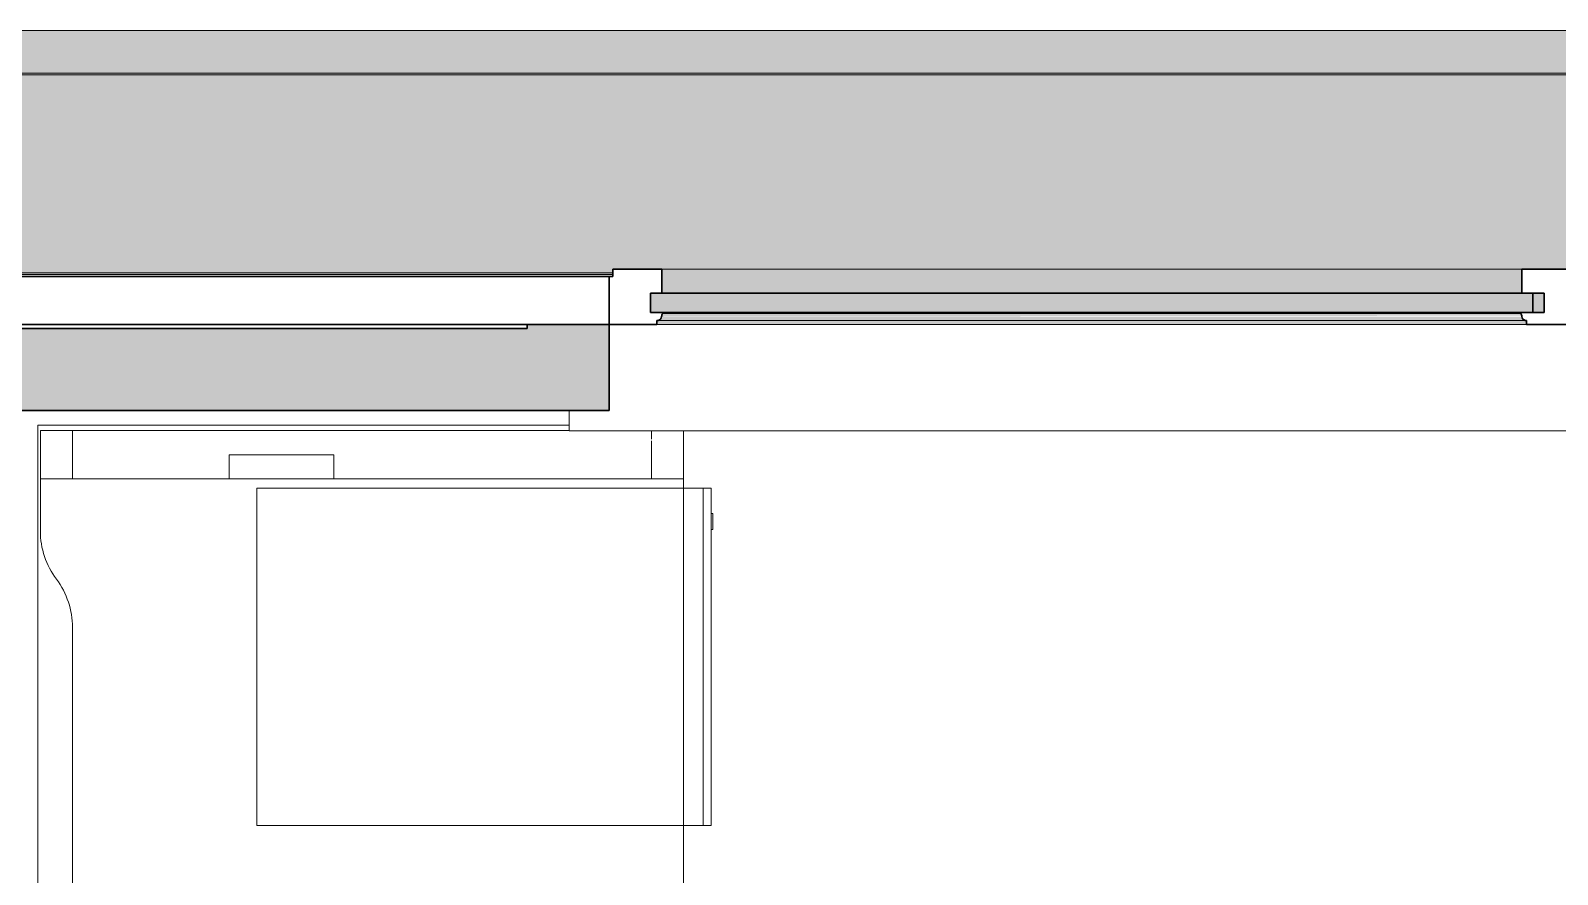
# Model space of a CAD drawing. Header units: millimetres. Extents: x 155927 to 317870, y -36033 to 97293.
# Drawn here: x 222717 to 224616, y 33668 to 34719 of the extents above; entities that cross this region are included whole.
import ezdxf

# ---------------------------------------------------------------- set-up
doc = ezdxf.new("R2010")
doc.units = ezdxf.units.MM
doc.header["$MEASUREMENT"] = 0
for name, color, linetype, lineweight in [('A-GENM', 8, 'CONTINUOUS', 9), ('A-GLAZ', 7, 'CONTINUOUS', 9), ('A-GLAZ-CWMG', 7, 'CONTINUOUS', 9), ('A-WALL-PATT', 7, 'CONTINUOUS', 9), ('I-FURN', 8, 'CONTINUOUS', 9), ('I-WALL', 7, 'CONTINUOUS', 9)]:
    doc.layers.add(name, color=color, linetype=linetype, lineweight=lineweight)

msp = doc.modelspace()

# ---------------------------------------------------------------- hatches: boundary and pattern name
at = {"layer": 'A-GLAZ'}
for points in [[(222332.7, 34417), (223441.2, 34417), (223441.2, 34421.6), (224632.5, 34421.6), (224632.5, 34417), (225969.2, 34417), (225969.2, 34421.6), (227160.5, 34421.6), (227160.5, 34417), (228497.2, 34417), (228497.2, 34421.6), (229688.5, 34421.6), (229688.5, 34417), (229692.8, 34417), (229692.8, 34718.6), (220908.8, 34718.6), (220908.8, 34417), (220913.2, 34417), (220913.2, 34421.6), (222104.5, 34421.6), (222104.5, 34417), (222114.2, 34417)], [(224571.6, 34391.7), (224571.6, 34421.6), (223502, 34421.6), (223502, 34391.7), (224437.8, 34391.7)], [(223488.1, 34367.7), (224599.6, 34367.7), (224599.6, 34391.7), (223488.1, 34391.7)], [(223496, 34352.8), (224577.6, 34352.8), (224577.6, 34357.7), (223496, 34357.7)], [(223497.6, 34357.7), (224574.8, 34358.2), (224572.1, 34361.3), (224571.4, 34362.7), (223501.8, 34362.7), (223500, 34359), (223498.9, 34358.2)], [(223501.8, 34362.7), (224571.6, 34363.7), (224570.4, 34366.6), (223503.3, 34366.6), (223502, 34363.7)]]:
    msp.add_hatch(color=256, dxfattribs=at).paths.add_polyline_path(points, flags=0)
h = msp.add_hatch(color=256, dxfattribs=at)
h.paths.add_polyline_path([(220908.8, 34414.8), (220913.2, 34414.8), (220913.2, 34417), (220908.8, 34417)], flags=0)
h.paths.add_polyline_path([(222104.5, 34414.8), (223441.2, 34414.8), (223441.2, 34417), (222104.5, 34417)], flags=0)
h.paths.add_polyline_path([(224632.5, 34414.8), (225969.2, 34414.8), (225969.2, 34417), (224632.5, 34417)], flags=0)
h.paths.add_polyline_path([(227160.5, 34414.8), (228497.2, 34414.8), (228497.2, 34417), (227160.5, 34417)], flags=0)
h.paths.add_polyline_path([(229688.5, 34414.8), (229692.8, 34414.8), (229692.8, 34417), (229688.5, 34417)], flags=0)
h = msp.add_hatch(color=256, dxfattribs=at)
h.paths.add_polyline_path([(220968, 34357.7), (220970.9, 34358.2), (220969.6, 34358.3)], flags=0)
h.paths.add_polyline_path([(222048.1, 34357.7), (222046.8, 34358.9), (222046.8, 34358.2)], flags=0)
h.paths.add_polyline_path([(224576.1, 34357.7), (224574.8, 34358.9), (224574.8, 34358.2)], flags=0)
h.paths.add_polyline_path([(223496, 34357.7), (223498.9, 34358.2), (223497.6, 34358.3)], flags=0)
h.paths.add_polyline_path([(227104.1, 34357.7), (227102.8, 34358.9), (227102.8, 34358.2)], flags=0)
h.paths.add_polyline_path([(226024, 34357.7), (226026.9, 34358.2), (226025.6, 34358.3)], flags=0)
h.paths.add_polyline_path([(229632.1, 34357.7), (229630.8, 34358.9), (229630.8, 34358.2)], flags=0)
at = {"layer": 'A-WALL-PATT'}
for points in [[(222633.4, 34245.6), (223436.8, 34245.6), (223436.8, 34347.6), (222108.8, 34347.6), (222108.8, 34245.6), (222332.7, 34245.6)], [(223436.8, 34347.6), (223436.8, 34352.8), (223334.8, 34352.8), (223334.8, 34347.6)]]:
    msp.add_hatch(color=256, dxfattribs=at).paths.add_polyline_path(points, flags=0)

# ---------------------------------------------------------------- linework, layer by layer
at = {"layer": 'A-GENM'}
for p, q in [((223386.8, 34245.6), (223386.8, 34220.6)), ((222726, 34227.6), (223386.8, 34227.6)), ((222726, 29907.6), (222726, 34227.6)), ((223386.8, 34220.6), (224686.8, 34220.6))]:
    msp.add_line(p, q, dxfattribs=at)
at = {"layer": 'A-GLAZ'}
for p, q in [((229692.8, 34718.6), (220908.8, 34718.6)), ((223441.2, 34417), (222104.5, 34417)), ((223441.2, 34414.8), (222104.5, 34414.8)), ((224571.6, 34421.6), (223502, 34421.6)), ((223497.6, 34357.7), (223496, 34357.7)), ((224576.1, 34357.7), (223497.6, 34357.7)), ((224570.4, 34366.6), (223503.3, 34366.6)), ((224577.6, 34357.7), (224576.1, 34357.7)), ((223496, 34352.8), (224577.6, 34352.8))]:
    msp.add_line(p, q, dxfattribs=at)
at = {"layer": 'A-GLAZ', "lineweight": 30}
for p, q in [((223436.8, 34412.6), (222108.8, 34412.6)), ((223436.8, 34352.8), (223436.8, 34412.6)), ((223441.2, 34412.6), (223436.8, 34412.6)), ((223436.8, 34412.6), (223436.8, 34352.8)), ((223502, 34421.6), (223441.2, 34421.6)), ((223441.2, 34421.6), (223441.2, 34412.6)), ((223502, 34391.7), (223502, 34421.6)), ((224632.5, 34421.6), (224571.6, 34421.6)), ((224571.6, 34421.6), (224571.6, 34391.7)), ((224599.6, 34391.7), (223488.1, 34391.7)), ((223488.1, 34391.7), (223488.1, 34367.7)), ((223488.1, 34367.7), (223488.1, 34391.7)), ((223488.1, 34391.7), (223502, 34391.7)), ((224571.6, 34391.7), (224585.6, 34391.7)), ((224585.6, 34391.7), (224585.6, 34367.7)), ((224599.6, 34367.7), (224599.6, 34391.7)), ((223488.1, 34367.7), (224599.6, 34367.7)), ((223503.3, 34367.7), (223488.1, 34367.7)), ((223496, 34352.8), (223496, 34357.7)), ((223496, 34357.7), (223497.6, 34357.7)), ((223503.3, 34366.6), (223503.3, 34367.7)), ((224585.6, 34367.7), (224570.4, 34367.7)), ((224570.4, 34367.7), (224570.4, 34366.6)), ((224576.1, 34357.7), (224577.6, 34357.7)), ((224577.6, 34357.7), (224577.6, 34352.8)), ((222210.8, 34352.8), (223334.8, 34352.8)), ((223436.8, 34352.8), (223496, 34352.8)), ((224577.6, 34352.8), (224636.8, 34352.8))]:
    msp.add_line(p, q, dxfattribs=at)
for centre, radius, start, end in [((223496.5, 34363), 5.36, 281.9524, 356.5739), ((223509.2, 34362.2), 7.4, 143.4261, 176.5739), ((224564.5, 34362.2), 7.4, 3.4261, 36.5739), ((224577.2, 34363), 5.36, 183.4261, 258.0476)]:
    msp.add_arc(centre, radius, start, end, dxfattribs=at)
at = {"layer": 'A-GLAZ'}
for points, knots in [([(223497.6, 34357.7), (223498, 34357.8), (223498.7, 34358.1), (223499.5, 34358.5), (223499.9, 34358.8), (223500, 34359)], [-1, -1, -1, -1, -0.8, -0.7, -0.6, -0.6, -0.6, -0.6]), ([(223501, 34360), (223501.1, 34360.2), (223501.3, 34360.6), (223501.7, 34361.5), (223501.8, 34362.2), (223501.8, 34362.7)], [-0.4, -0.4, -0.4, -0.4, -0.3, -0.2, 0, 0, 0, 0]), ([(224571.8, 34362.7), (224571.9, 34362.2), (224572, 34361.5), (224572.3, 34360.8), (224572.5, 34360.3), (224572.6, 34360.1), (224572.7, 34360)], [0, 0, 0, 0, 0.2, 0.3, 0.35, 0.4, 0.4, 0.4, 0.4]), ([(224573.6, 34359), (224573.7, 34359), (224573.8, 34358.8), (224574.2, 34358.6), (224574.6, 34358.3), (224575.2, 34358), (224575.7, 34357.8), (224576.1, 34357.7)], [0.6, 0.6, 0.6, 0.6, 0.625, 0.7, 0.775, 0.85, 1, 1, 1, 1])]:
    msp.add_open_spline(points, degree=3, knots=knots, dxfattribs=at)
for points in [[(223502.5, 34365.4), (223502.7, 34365.8), (223503, 34366.2), (223503.3, 34366.6)], [(224570.4, 34366.6), (224570.7, 34366.2), (224570.9, 34365.8), (224571.1, 34365.4)]]:
    msp.add_open_spline(points, degree=3, dxfattribs=at)
at = {"layer": 'A-GLAZ-CWMG'}
for p, q in [((222308.9, 34665.6), (223050.8, 34665.6)), ((223050.8, 34663.6), (222308.9, 34663.6)), ((223050.8, 34665.6), (223425.8, 34665.6)), ((223425.8, 34663.6), (223050.8, 34663.6)), ((223425.8, 34665.6), (223800.8, 34665.6)), ((223800.8, 34663.6), (223425.8, 34663.6)), ((223800.8, 34665.6), (224550.8, 34665.6)), ((224550.8, 34663.6), (223800.8, 34663.6)), ((224550.8, 34665.6), (225221.9, 34665.6)), ((225221.9, 34663.6), (224550.8, 34663.6))]:
    msp.add_line(p, q, dxfattribs=at)
at = {"layer": 'I-FURN'}
for p, q in [((222729.2, 34220.7), (223387, 34220.7)), ((222769.2, 34220.7), (222729.2, 34220.7)), ((222729.2, 34160.7), (222729.2, 34220.7)), ((222729.2, 34160.7), (222729.2, 34220.7)), ((223387, 34220.7), (222729.2, 34220.7)), ((222729.2, 34220.7), (222729.2, 34095.7)), ((222729.2, 34095.7), (222729.2, 34220.7)), ((222729.2, 34220.7), (223387, 34220.7)), ((223387, 34220.7), (222769.2, 34220.7)), ((222769.2, 34160.7), (222769.2, 34220.7)), ((222769.2, 34160.7), (222769.2, 34220.7)), ((223489.2, 34210.1), (223489.2, 34220.6)), ((223489.2, 34210.1), (223489.2, 34220.6)), ((223489.2, 34160.7), (223489.2, 34207.8)), ((223489.2, 34160.7), (223489.2, 34207.8)), ((223529.2, 34220.6), (223529.2, 34160.7)), ((223529.2, 34160.7), (223529.2, 34220.6)), ((223529.2, 32620.7), (223529.2, 34220.6)), ((223529.2, 34220.6), (223529.2, 32620.7)), ((222964.2, 34190.7), (223094.2, 34190.7)), ((222964.2, 34160.7), (222964.2, 34190.7)), ((223094.2, 34190.7), (222964.2, 34190.7)), ((222964.2, 34160.7), (222964.2, 34190.7)), ((223094.2, 34190.7), (223094.2, 34160.7)), ((223094.2, 34160.7), (223094.2, 34190.7)), ((222964.2, 34160.7), (222729.2, 34160.7)), ((222729.2, 34160.7), (222769.2, 34160.7)), ((222769.2, 34160.7), (223489.2, 34160.7)), ((223094.2, 34160.7), (222964.2, 34160.7)), ((223529.2, 34149.1), (222998.5, 34149.1)), ((222998.5, 34149.1), (222998.5, 33729.1)), ((223529.2, 34160.7), (223094.2, 34160.7)), ((223489.2, 34160.7), (223529.2, 34160.7)), ((223553.5, 34149.1), (223529.2, 34149.1)), ((223553.5, 34149.1), (223553.5, 33729.1)), ((223563.5, 34149.1), (223553.5, 34149.1)), ((223553.5, 33729.1), (223553.5, 34149.1)), ((223563.5, 33729.1), (223563.5, 34149.1)), ((223565.5, 34117.5), (223563.5, 34117.5)), ((223565.5, 34097.5), (223565.5, 34117.5)), ((223565.5, 34117.5), (223565.5, 34097.5)), ((223563.5, 34097.5), (223565.5, 34097.5)), ((222769.2, 33975.7), (222769.2, 33143.4)), ((222769.2, 33143.4), (222769.2, 33975.7)), ((222998.5, 33729.1), (223529.2, 33729.1)), ((223529.2, 33729.1), (223553.5, 33729.1)), ((223553.5, 33729.1), (223563.5, 33729.1))]:
    msp.add_line(p, q, dxfattribs=at)
for centre, start, end in [((222829.2, 34095.7), 180, 216.8699), ((222829.2, 34095.7), 180, 216.8699), ((222669.2, 33975.7), 0, 36.8699), ((222669.2, 33975.7), 0, 36.8699)]:
    msp.add_arc(centre, 100, start, end, dxfattribs=at)
at = {"layer": 'I-WALL', "lineweight": 30}
for p, q in [((223334.8, 34347.6), (222210.8, 34347.6)), ((223334.8, 34352.8), (223334.8, 34347.6)), ((223436.8, 34352.8), (223334.8, 34352.8)), ((223436.8, 34347.6), (223436.8, 34352.8)), ((223436.8, 34245.6), (223436.8, 34347.6)), ((222108.8, 34245.6), (223436.8, 34245.6))]:
    msp.add_line(p, q, dxfattribs=at)

doc.saveas('drawing.dxf')
